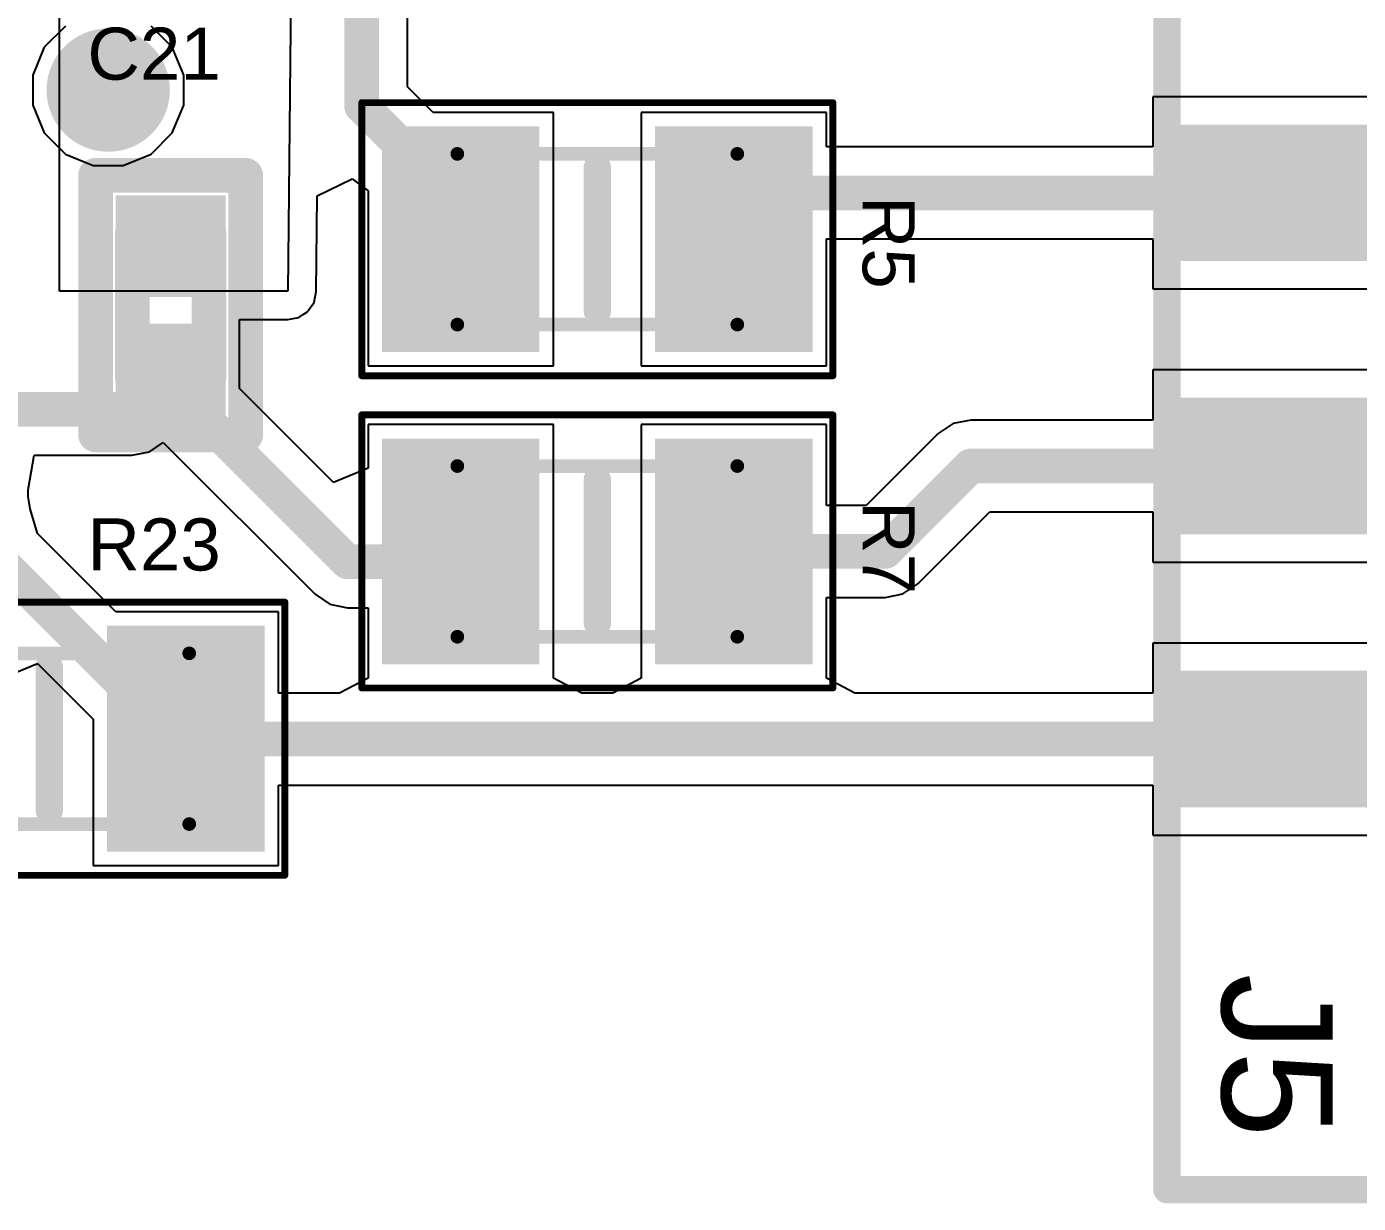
# Model space of a CAD drawing. Header units: inches. Extents: x 2.95 to 6.74, y 1.23 to 4.83.
# Drawn here: x 5.9035 to 6.2874, y 2.445 to 2.7843 of the extents above; entities that cross this region are included whole.
import ezdxf

# ---------------------------------------------------------------- set-up
doc = ezdxf.new("R2010")
doc.units = ezdxf.units.IN
doc.header["$MEASUREMENT"] = 0
for name, color, linetype in [('Bottom Layer', 5, 'Continuous'), ('Bottom Solder', 6, 'Continuous'), ('Mechanical 10', 56, 'Continuous'), ('Mechanical 12', 56, 'Continuous'), ('Mechanical 15', 56, 'Continuous'), ('PWR', 16, 'Continuous'), ('Top 3D Body', 56, 'Continuous'), ('Top Assembly', 56, 'Continuous'), ('Top Component Center', 56, 'Continuous'), ('Top Courtyard', 56, 'Continuous'), ('Top Layer', 1, 'Continuous'), ('Top Overlay', 2, 'Continuous'), ('Top Paste', 8, 'Continuous'), ('Top Solder', 216, 'Continuous'), ('Via Holes', 16, 'Continuous')]:
    doc.layers.add(name, color=color, linetype=linetype)
doc.styles.add('Arial', font='', dxfattribs={"height": 0.2})
doc.styles.get('Arial').set_extended_font_data('Arial')

# ---------------------------------------------------------------- blocks, each defined once
blk = doc.blocks.new('RESC2012X50N_76')
at = {"layer": 'Top Layer'}
for points in [[(-0.05807, -0.02854), (-0.05807, 0.02854), (-0.02067, 0.02854), (-0.02067, -0.02854)], [(0.02067, -0.02854), (0.02067, 0.02854), (0.05807, 0.02854), (0.05807, -0.02854)]]:
    blk.add_hatch(color=1, dxfattribs=at).paths.add_polyline_path(points)
at = {"layer": 'Top Paste'}
for points in [[(-0.05807, -0.02854), (-0.05807, 0.02854), (-0.02067, 0.02854), (-0.02067, -0.02854)], [(0.02067, -0.02854), (0.02067, 0.02854), (0.05807, 0.02854), (0.05807, -0.02854)]]:
    blk.add_hatch(color=8, dxfattribs=at).paths.add_polyline_path(points)
at = {"layer": 'Top Solder'}
for points in [[(-0.06207, -0.03254), (-0.06207, 0.03254), (-0.01667, 0.03254), (-0.01667, -0.03254)], [(0.01667, -0.03254), (0.01667, 0.03254), (0.06207, 0.03254), (0.06207, -0.03254)]]:
    blk.add_hatch(color=216, dxfattribs=at).paths.add_polyline_path(points)
at = {"layer": 'Mechanical 15'}
for points in [[(-0.06791, 0.03937, 0.00197, 0.00197, 0), (-0.06791, -0.03937, 0.00197, 0.00197, 0)], [(0.06791, 0.03937, 0.00197, 0.00197, 0), (-0.06791, 0.03937, 0.00197, 0.00197, 0)], [(0.06791, 0.03937, 0.00197, 0.00197, 0), (0.06791, -0.03937, 0.00197, 0.00197, 0)], [(0.06791, -0.03937, 0.00197, 0.00197, 0), (-0.06791, -0.03937, 0.00197, 0.00197, 0)]]:
    blk.add_lwpolyline(points, format="xyseb", dxfattribs=at)
for points in [[(-0.06841, 0.03937, 0.000984, 0.000984, 1), (-0.06742, 0.03937, 0.000984, 0.000984, 1)], [(-0.06841, 0.03937, 0.000984, 0.000984, 1), (-0.06742, 0.03937, 0.000984, 0.000984, 1)], [(0.06742, 0.03937, 0.000984, 0.000984, 1), (0.06841, 0.03937, 0.000984, 0.000984, 1)], [(0.06742, 0.03937, 0.000984, 0.000984, 1), (0.06841, 0.03937, 0.000984, 0.000984, 1)], [(-0.06841, -0.03937, 0.000984, 0.000984, 1), (-0.06742, -0.03937, 0.000984, 0.000984, 1)], [(-0.06841, -0.03937, 0.000984, 0.000984, 1), (-0.06742, -0.03937, 0.000984, 0.000984, 1)], [(0.06742, -0.03937, 0.000984, 0.000984, 1), (0.06841, -0.03937, 0.000984, 0.000984, 1)], [(0.06742, -0.03937, 0.000984, 0.000984, 1), (0.06841, -0.03937, 0.000984, 0.000984, 1)]]:
    blk.add_lwpolyline(points, format="xyseb", close=True, dxfattribs=at)
at = {"layer": 'Top 3D Body'}
for points in [[(-0.04035, 0.02461, 0.00394, 0.00394, 0), (-0.04035, -0.02461, 0.00394, 0.00394, 0)], [(0.04035, 0.02461, 0.00394, 0.00394, 0), (-0.04035, 0.02461, 0.00394, 0.00394, 0)], [(0.04035, 0.02461, 0.00394, 0.00394, 0), (0.04035, -0.02461, 0.00394, 0.00394, 0)], [(0.04035, -0.02461, 0.00394, 0.00394, 0), (-0.04035, -0.02461, 0.00394, 0.00394, 0)]]:
    blk.add_lwpolyline(points, format="xyseb", dxfattribs=at)
for points in [[(-0.04134, 0.02461, 0.00197, 0.00197, 1), (-0.03937, 0.02461, 0.00197, 0.00197, 1)], [(-0.04134, 0.02461, 0.00197, 0.00197, 1), (-0.03937, 0.02461, 0.00197, 0.00197, 1)], [(0.03937, 0.02461, 0.00197, 0.00197, 1), (0.04134, 0.02461, 0.00197, 0.00197, 1)], [(0.03937, 0.02461, 0.00197, 0.00197, 1), (0.04134, 0.02461, 0.00197, 0.00197, 1)], [(-0.04134, -0.02461, 0.00197, 0.00197, 1), (-0.03937, -0.02461, 0.00197, 0.00197, 1)], [(-0.04134, -0.02461, 0.00197, 0.00197, 1), (-0.03937, -0.02461, 0.00197, 0.00197, 1)], [(0.03937, -0.02461, 0.00197, 0.00197, 1), (0.04134, -0.02461, 0.00197, 0.00197, 1)], [(0.03937, -0.02461, 0.00197, 0.00197, 1), (0.04134, -0.02461, 0.00197, 0.00197, 1)]]:
    blk.add_lwpolyline(points, format="xyseb", close=True, dxfattribs=at)
at = {"layer": 'Top Overlay'}
blk.add_lwpolyline([(0, 0.02067, 0.00787, 0.00787, 0), (0, -0.02067, 0.00787, 0.00787, 0)], format="xyseb", dxfattribs=at)
for points in [[(-0.00197, 0.02067, 0.00394, 0.00394, 1), (0.00197, 0.02067, 0.00394, 0.00394, 1)], [(-0.00197, -0.02067, 0.00394, 0.00394, 1), (0.00197, -0.02067, 0.00394, 0.00394, 1)]]:
    blk.add_lwpolyline(points, format="xyseb", close=True, dxfattribs=at)
blk = doc.blocks.new('RESC2012X50N_82')
at = {"layer": 'Top Layer'}
for points in [[(-0.05807, -0.02854), (-0.05807, 0.02854), (-0.02067, 0.02854), (-0.02067, -0.02854)], [(0.02067, -0.02854), (0.02067, 0.02854), (0.05807, 0.02854), (0.05807, -0.02854)]]:
    blk.add_hatch(color=1, dxfattribs=at).paths.add_polyline_path(points)
at = {"layer": 'Top Paste'}
for points in [[(-0.05807, -0.02854), (-0.05807, 0.02854), (-0.02067, 0.02854), (-0.02067, -0.02854)], [(0.02067, -0.02854), (0.02067, 0.02854), (0.05807, 0.02854), (0.05807, -0.02854)]]:
    blk.add_hatch(color=8, dxfattribs=at).paths.add_polyline_path(points)
at = {"layer": 'Top Solder'}
for points in [[(-0.06207, -0.03254), (-0.06207, 0.03254), (-0.01667, 0.03254), (-0.01667, -0.03254)], [(0.01667, -0.03254), (0.01667, 0.03254), (0.06207, 0.03254), (0.06207, -0.03254)]]:
    blk.add_hatch(color=216, dxfattribs=at).paths.add_polyline_path(points)
at = {"layer": 'Mechanical 15'}
for points in [[(-0.06791, 0.03937, 0.00197, 0.00197, 0), (-0.06791, -0.03937, 0.00197, 0.00197, 0)], [(0.06791, 0.03937, 0.00197, 0.00197, 0), (-0.06791, 0.03937, 0.00197, 0.00197, 0)], [(0.06791, 0.03937, 0.00197, 0.00197, 0), (0.06791, -0.03937, 0.00197, 0.00197, 0)], [(0.06791, -0.03937, 0.00197, 0.00197, 0), (-0.06791, -0.03937, 0.00197, 0.00197, 0)]]:
    blk.add_lwpolyline(points, format="xyseb", dxfattribs=at)
for points in [[(-0.06841, 0.03937, 0.000984, 0.000984, 1), (-0.06742, 0.03937, 0.000984, 0.000984, 1)], [(-0.06841, 0.03937, 0.000984, 0.000984, 1), (-0.06742, 0.03937, 0.000984, 0.000984, 1)], [(0.06742, 0.03937, 0.000984, 0.000984, 1), (0.06841, 0.03937, 0.000984, 0.000984, 1)], [(0.06742, 0.03937, 0.000984, 0.000984, 1), (0.06841, 0.03937, 0.000984, 0.000984, 1)], [(-0.06841, -0.03937, 0.000984, 0.000984, 1), (-0.06742, -0.03937, 0.000984, 0.000984, 1)], [(-0.06841, -0.03937, 0.000984, 0.000984, 1), (-0.06742, -0.03937, 0.000984, 0.000984, 1)], [(0.06742, -0.03937, 0.000984, 0.000984, 1), (0.06841, -0.03937, 0.000984, 0.000984, 1)], [(0.06742, -0.03937, 0.000984, 0.000984, 1), (0.06841, -0.03937, 0.000984, 0.000984, 1)]]:
    blk.add_lwpolyline(points, format="xyseb", close=True, dxfattribs=at)
at = {"layer": 'Top 3D Body'}
for points in [[(-0.04035, 0.02461, 0.00394, 0.00394, 0), (-0.04035, -0.02461, 0.00394, 0.00394, 0)], [(0.04035, 0.02461, 0.00394, 0.00394, 0), (-0.04035, 0.02461, 0.00394, 0.00394, 0)], [(0.04035, 0.02461, 0.00394, 0.00394, 0), (0.04035, -0.02461, 0.00394, 0.00394, 0)], [(0.04035, -0.02461, 0.00394, 0.00394, 0), (-0.04035, -0.02461, 0.00394, 0.00394, 0)]]:
    blk.add_lwpolyline(points, format="xyseb", dxfattribs=at)
for points in [[(-0.04134, 0.02461, 0.00197, 0.00197, 1), (-0.03937, 0.02461, 0.00197, 0.00197, 1)], [(-0.04134, 0.02461, 0.00197, 0.00197, 1), (-0.03937, 0.02461, 0.00197, 0.00197, 1)], [(0.03937, 0.02461, 0.00197, 0.00197, 1), (0.04134, 0.02461, 0.00197, 0.00197, 1)], [(0.03937, 0.02461, 0.00197, 0.00197, 1), (0.04134, 0.02461, 0.00197, 0.00197, 1)], [(-0.04134, -0.02461, 0.00197, 0.00197, 1), (-0.03937, -0.02461, 0.00197, 0.00197, 1)], [(-0.04134, -0.02461, 0.00197, 0.00197, 1), (-0.03937, -0.02461, 0.00197, 0.00197, 1)], [(0.03937, -0.02461, 0.00197, 0.00197, 1), (0.04134, -0.02461, 0.00197, 0.00197, 1)], [(0.03937, -0.02461, 0.00197, 0.00197, 1), (0.04134, -0.02461, 0.00197, 0.00197, 1)]]:
    blk.add_lwpolyline(points, format="xyseb", close=True, dxfattribs=at)
at = {"layer": 'Top Overlay'}
blk.add_lwpolyline([(0, 0.02067, 0.00787, 0.00787, 0), (0, -0.02067, 0.00787, 0.00787, 0)], format="xyseb", dxfattribs=at)
for points in [[(-0.00197, 0.02067, 0.00394, 0.00394, 1), (0.00197, 0.02067, 0.00394, 0.00394, 1)], [(-0.00197, -0.02067, 0.00394, 0.00394, 1), (0.00197, -0.02067, 0.00394, 0.00394, 1)]]:
    blk.add_lwpolyline(points, format="xyseb", close=True, dxfattribs=at)
blk = doc.blocks.new('RESC2012X50N_84')
at = {"layer": 'Top Layer'}
for points in [[(-0.05807, -0.02854), (-0.05807, 0.02854), (-0.02067, 0.02854), (-0.02067, -0.02854)], [(0.02067, -0.02854), (0.02067, 0.02854), (0.05807, 0.02854), (0.05807, -0.02854)]]:
    blk.add_hatch(color=1, dxfattribs=at).paths.add_polyline_path(points)
at = {"layer": 'Top Paste'}
for points in [[(-0.05807, -0.02854), (-0.05807, 0.02854), (-0.02067, 0.02854), (-0.02067, -0.02854)], [(0.02067, -0.02854), (0.02067, 0.02854), (0.05807, 0.02854), (0.05807, -0.02854)]]:
    blk.add_hatch(color=8, dxfattribs=at).paths.add_polyline_path(points)
at = {"layer": 'Top Solder'}
for points in [[(-0.06207, -0.03254), (-0.06207, 0.03254), (-0.01667, 0.03254), (-0.01667, -0.03254)], [(0.01667, -0.03254), (0.01667, 0.03254), (0.06207, 0.03254), (0.06207, -0.03254)]]:
    blk.add_hatch(color=216, dxfattribs=at).paths.add_polyline_path(points)
at = {"layer": 'Mechanical 15'}
for points in [[(-0.06791, 0.03937, 0.00197, 0.00197, 0), (-0.06791, -0.03937, 0.00197, 0.00197, 0)], [(0.06791, 0.03937, 0.00197, 0.00197, 0), (-0.06791, 0.03937, 0.00197, 0.00197, 0)], [(0.06791, 0.03937, 0.00197, 0.00197, 0), (0.06791, -0.03937, 0.00197, 0.00197, 0)], [(0.06791, -0.03937, 0.00197, 0.00197, 0), (-0.06791, -0.03937, 0.00197, 0.00197, 0)]]:
    blk.add_lwpolyline(points, format="xyseb", dxfattribs=at)
for points in [[(-0.06841, 0.03937, 0.000984, 0.000984, 1), (-0.06742, 0.03937, 0.000984, 0.000984, 1)], [(-0.06841, 0.03937, 0.000984, 0.000984, 1), (-0.06742, 0.03937, 0.000984, 0.000984, 1)], [(0.06742, 0.03937, 0.000984, 0.000984, 1), (0.06841, 0.03937, 0.000984, 0.000984, 1)], [(0.06742, 0.03937, 0.000984, 0.000984, 1), (0.06841, 0.03937, 0.000984, 0.000984, 1)], [(-0.06841, -0.03937, 0.000984, 0.000984, 1), (-0.06742, -0.03937, 0.000984, 0.000984, 1)], [(-0.06841, -0.03937, 0.000984, 0.000984, 1), (-0.06742, -0.03937, 0.000984, 0.000984, 1)], [(0.06742, -0.03937, 0.000984, 0.000984, 1), (0.06841, -0.03937, 0.000984, 0.000984, 1)], [(0.06742, -0.03937, 0.000984, 0.000984, 1), (0.06841, -0.03937, 0.000984, 0.000984, 1)]]:
    blk.add_lwpolyline(points, format="xyseb", close=True, dxfattribs=at)
at = {"layer": 'Top 3D Body'}
for points in [[(-0.04035, 0.02461, 0.00394, 0.00394, 0), (-0.04035, -0.02461, 0.00394, 0.00394, 0)], [(0.04035, 0.02461, 0.00394, 0.00394, 0), (-0.04035, 0.02461, 0.00394, 0.00394, 0)], [(0.04035, 0.02461, 0.00394, 0.00394, 0), (0.04035, -0.02461, 0.00394, 0.00394, 0)], [(0.04035, -0.02461, 0.00394, 0.00394, 0), (-0.04035, -0.02461, 0.00394, 0.00394, 0)]]:
    blk.add_lwpolyline(points, format="xyseb", dxfattribs=at)
for points in [[(-0.04134, 0.02461, 0.00197, 0.00197, 1), (-0.03937, 0.02461, 0.00197, 0.00197, 1)], [(-0.04134, 0.02461, 0.00197, 0.00197, 1), (-0.03937, 0.02461, 0.00197, 0.00197, 1)], [(0.03937, 0.02461, 0.00197, 0.00197, 1), (0.04134, 0.02461, 0.00197, 0.00197, 1)], [(0.03937, 0.02461, 0.00197, 0.00197, 1), (0.04134, 0.02461, 0.00197, 0.00197, 1)], [(-0.04134, -0.02461, 0.00197, 0.00197, 1), (-0.03937, -0.02461, 0.00197, 0.00197, 1)], [(-0.04134, -0.02461, 0.00197, 0.00197, 1), (-0.03937, -0.02461, 0.00197, 0.00197, 1)], [(0.03937, -0.02461, 0.00197, 0.00197, 1), (0.04134, -0.02461, 0.00197, 0.00197, 1)], [(0.03937, -0.02461, 0.00197, 0.00197, 1), (0.04134, -0.02461, 0.00197, 0.00197, 1)]]:
    blk.add_lwpolyline(points, format="xyseb", close=True, dxfattribs=at)
at = {"layer": 'Top Overlay'}
blk.add_lwpolyline([(0, 0.02067, 0.00787, 0.00787, 0), (0, -0.02067, 0.00787, 0.00787, 0)], format="xyseb", dxfattribs=at)
for points in [[(-0.00197, 0.02067, 0.00394, 0.00394, 1), (0.00197, 0.02067, 0.00394, 0.00394, 1)], [(-0.00197, -0.02067, 0.00394, 0.00394, 1), (0.00197, -0.02067, 0.00394, 0.00394, 1)]]:
    blk.add_lwpolyline(points, format="xyseb", close=True, dxfattribs=at)
blk = doc.blocks.new('FP_B4B_PH_SM4_GW_TB_LF_S_MFG_105')
at = {"layer": 'Top Layer'}
for points in [[(-0.24409, 0.05906), (-0.1811, 0.05906), (-0.1811, -0.05906), (-0.24409, -0.05906)], [(0.1811, 0.05906), (0.24409, 0.05906), (0.24409, -0.05906), (0.1811, -0.05906)], [(-0.1378, 0.01969), (-0.09843, 0.01969), (-0.09843, -0.19685), (-0.1378, -0.19685)], [(-0.05906, 0.01969), (-0.01969, 0.01969), (-0.01969, -0.19685), (-0.05906, -0.19685)], [(0.01969, 0.01969), (0.05906, 0.01969), (0.05906, -0.19685), (0.01969, -0.19685)], [(0.09843, 0.01969), (0.1378, 0.01969), (0.1378, -0.19685), (0.09843, -0.19685)]]:
    blk.add_hatch(color=1, dxfattribs=at).paths.add_polyline_path(points)
at = {"layer": 'Top Paste'}
for points in [[(-0.24409, 0.05906), (-0.1811, 0.05906), (-0.1811, -0.05906), (-0.24409, -0.05906)], [(0.1811, 0.05906), (0.24409, 0.05906), (0.24409, -0.05906), (0.1811, -0.05906)], [(-0.1378, 0.01969), (-0.09843, 0.01969), (-0.09843, -0.19685), (-0.1378, -0.19685)], [(-0.05906, 0.01969), (-0.01969, 0.01969), (-0.01969, -0.19685), (-0.05906, -0.19685)], [(0.01969, 0.01969), (0.05906, 0.01969), (0.05906, -0.19685), (0.01969, -0.19685)], [(0.09843, 0.01969), (0.1378, 0.01969), (0.1378, -0.19685), (0.09843, -0.19685)]]:
    blk.add_hatch(color=8, dxfattribs=at).paths.add_polyline_path(points)
at = {"layer": 'Top Solder'}
for points in [[(-0.24409, 0.05906), (-0.1811, 0.05906), (-0.1811, -0.05906), (-0.24409, -0.05906)], [(0.1811, 0.05906), (0.24409, 0.05906), (0.24409, -0.05906), (0.1811, -0.05906)], [(-0.1378, 0.01969), (-0.09843, 0.01969), (-0.09843, -0.19685), (-0.1378, -0.19685)], [(-0.05906, 0.01969), (-0.01969, 0.01969), (-0.01969, -0.19685), (-0.05906, -0.19685)], [(0.01969, 0.01969), (0.05906, 0.01969), (0.05906, -0.19685), (0.01969, -0.19685)], [(0.09843, 0.01969), (0.1378, 0.01969), (0.1378, -0.19685), (0.09843, -0.19685)]]:
    blk.add_hatch(color=216, dxfattribs=at).paths.add_polyline_path(points)
at = {"layer": 'Top 3D Body'}
for points in [[(0.23524, 0.09843, 0.00787, 0.00787, 0), (-0.23524, 0.09843, 0.00787, 0.00787, 0)], [(-0.23524, -0.09843, 0.00787, 0.00787, 0), (-0.23524, 0.09843, 0.00787, 0.00787, 0)], [(0.23524, -0.09843, 0.00787, 0.00787, 0), (0.23524, 0.09843, 0.00787, 0.00787, 0)], [(0.23524, -0.09843, 0.00787, 0.00787, 0), (-0.23524, -0.09843, 0.00787, 0.00787, 0)]]:
    blk.add_lwpolyline(points, format="xyseb", dxfattribs=at)
for points in [[(-0.2372, 0.09843, 0.00394, 0.00394, 1), (-0.23327, 0.09843, 0.00394, 0.00394, 1)], [(-0.2372, 0.09843, 0.00394, 0.00394, 1), (-0.23327, 0.09843, 0.00394, 0.00394, 1)], [(0.23327, 0.09843, 0.00394, 0.00394, 1), (0.2372, 0.09843, 0.00394, 0.00394, 1)], [(0.23327, 0.09843, 0.00394, 0.00394, 1), (0.2372, 0.09843, 0.00394, 0.00394, 1)], [(-0.2372, -0.09843, 0.00394, 0.00394, 1), (-0.23327, -0.09843, 0.00394, 0.00394, 1)], [(-0.2372, -0.09843, 0.00394, 0.00394, 1), (-0.23327, -0.09843, 0.00394, 0.00394, 1)], [(0.23327, -0.09843, 0.00394, 0.00394, 1), (0.2372, -0.09843, 0.00394, 0.00394, 1)], [(0.23327, -0.09843, 0.00394, 0.00394, 1), (0.2372, -0.09843, 0.00394, 0.00394, 1)]]:
    blk.add_lwpolyline(points, format="xyseb", close=True, dxfattribs=at)
at = {"layer": 'Top Assembly'}
for points in [[(0.24803, 0.10236, 0.00787, 0.00787, 0), (-0.24803, 0.10236, 0.00787, 0.00787, 0)], [(-0.24803, -0.20079, 0.00787, 0.00787, 0), (-0.24803, 0.10236, 0.00787, 0.00787, 0)], [(0.24803, -0.20079, 0.00787, 0.00787, 0), (0.24803, 0.10236, 0.00787, 0.00787, 0)], [(0.24803, -0.20079, 0.00787, 0.00787, 0), (-0.24803, -0.20079, 0.00787, 0.00787, 0)]]:
    blk.add_lwpolyline(points, format="xyseb", dxfattribs=at)
for points in [[(-0.25, 0.10236, 0.00394, 0.00394, 1), (-0.24606, 0.10236, 0.00394, 0.00394, 1)], [(-0.25, 0.10236, 0.00394, 0.00394, 1), (-0.24606, 0.10236, 0.00394, 0.00394, 1)], [(0.24606, 0.10236, 0.00394, 0.00394, 1), (0.25, 0.10236, 0.00394, 0.00394, 1)], [(0.24606, 0.10236, 0.00394, 0.00394, 1), (0.25, 0.10236, 0.00394, 0.00394, 1)], [(-0.25, -0.20079, 0.00394, 0.00394, 1), (-0.24606, -0.20079, 0.00394, 0.00394, 1)], [(-0.25, -0.20079, 0.00394, 0.00394, 1), (-0.24606, -0.20079, 0.00394, 0.00394, 1)], [(0.24606, -0.20079, 0.00394, 0.00394, 1), (0.25, -0.20079, 0.00394, 0.00394, 1)], [(0.24606, -0.20079, 0.00394, 0.00394, 1), (0.25, -0.20079, 0.00394, 0.00394, 1)]]:
    blk.add_lwpolyline(points, format="xyseb", close=True, dxfattribs=at)
at = {"layer": 'Top Component Center'}
for points in [[(0, -0.01969, 0.00394, 0.00394, 0), (0, 0.01969, 0.00394, 0.00394, 0)], [(0.01969, 0, 0.00394, 0.00394, 0), (-0.01969, 0, 0.00394, 0.00394, 0)]]:
    blk.add_lwpolyline(points, format="xyseb", dxfattribs=at)
for points in [[(-0.00098, 0.01969, 0.00197, 0.00197, 1), (0.00098, 0.01969, 0.00197, 0.00197, 1)], [(-0.02067, 0, 0.00197, 0.00197, 1), (-0.0187, 0, 0.00197, 0.00197, 1)], [(0.0187, 0, 0.00197, 0.00197, 1), (0.02067, 0, 0.00197, 0.00197, 1)], [(-0.00098, -0.01969, 0.00197, 0.00197, 1), (0.00098, -0.01969, 0.00197, 0.00197, 1)]]:
    blk.add_lwpolyline(points, format="xyseb", close=True, dxfattribs=at)
at = {"layer": 'Top Courtyard'}
for points in [[(0.24803, 0.10236, 0.00787, 0.00787, 0), (-0.24803, 0.10236, 0.00787, 0.00787, 0)], [(-0.24803, -0.20079, 0.00787, 0.00787, 0), (-0.24803, 0.10236, 0.00787, 0.00787, 0)], [(0.24803, -0.20079, 0.00787, 0.00787, 0), (0.24803, 0.10236, 0.00787, 0.00787, 0)], [(0.24803, -0.20079, 0.00787, 0.00787, 0), (-0.24803, -0.20079, 0.00787, 0.00787, 0)]]:
    blk.add_lwpolyline(points, format="xyseb", dxfattribs=at)
for points in [[(-0.25, 0.10236, 0.00394, 0.00394, 1), (-0.24606, 0.10236, 0.00394, 0.00394, 1)], [(-0.25, 0.10236, 0.00394, 0.00394, 1), (-0.24606, 0.10236, 0.00394, 0.00394, 1)], [(0.24606, 0.10236, 0.00394, 0.00394, 1), (0.25, 0.10236, 0.00394, 0.00394, 1)], [(0.24606, 0.10236, 0.00394, 0.00394, 1), (0.25, 0.10236, 0.00394, 0.00394, 1)], [(-0.25, -0.20079, 0.00394, 0.00394, 1), (-0.24606, -0.20079, 0.00394, 0.00394, 1)], [(-0.25, -0.20079, 0.00394, 0.00394, 1), (-0.24606, -0.20079, 0.00394, 0.00394, 1)], [(0.24606, -0.20079, 0.00394, 0.00394, 1), (0.25, -0.20079, 0.00394, 0.00394, 1)], [(0.24606, -0.20079, 0.00394, 0.00394, 1), (0.25, -0.20079, 0.00394, 0.00394, 1)]]:
    blk.add_lwpolyline(points, format="xyseb", close=True, dxfattribs=at)
at = {"layer": 'Top Overlay'}
for points in [[(0.23524, 0.09843, 0.00787, 0.00787, 0), (-0.23524, 0.09843, 0.00787, 0.00787, 0)], [(-0.23524, 0.07382, 0.00787, 0.00787, 0), (-0.23524, 0.09843, 0.00787, 0.00787, 0)], [(0.23524, 0.07382, 0.00787, 0.00787, 0), (0.23524, 0.09843, 0.00787, 0.00787, 0)], [(-0.23524, -0.09843, 0.00787, 0.00787, 0), (-0.23524, -0.07382, 0.00787, 0.00787, 0)], [(0.23524, -0.09843, 0.00787, 0.00787, 0), (0.23524, -0.07382, 0.00787, 0.00787, 0)], [(-0.15256, -0.09843, 0.00787, 0.00787, 0), (-0.23524, -0.09843, 0.00787, 0.00787, 0)], [(0.23524, -0.09843, 0.00787, 0.00787, 0), (0.15256, -0.09843, 0.00787, 0.00787, 0)]]:
    blk.add_lwpolyline(points, format="xyseb", dxfattribs=at)
for points in [[(-0.2372, 0.09843, 0.00394, 0.00394, 1), (-0.23327, 0.09843, 0.00394, 0.00394, 1)], [(-0.2372, 0.09843, 0.00394, 0.00394, 1), (-0.23327, 0.09843, 0.00394, 0.00394, 1)], [(0.23327, 0.09843, 0.00394, 0.00394, 1), (0.2372, 0.09843, 0.00394, 0.00394, 1)], [(0.23327, 0.09843, 0.00394, 0.00394, 1), (0.2372, 0.09843, 0.00394, 0.00394, 1)], [(-0.2372, 0.07382, 0.00394, 0.00394, 1), (-0.23327, 0.07382, 0.00394, 0.00394, 1)], [(0.23327, 0.07382, 0.00394, 0.00394, 1), (0.2372, 0.07382, 0.00394, 0.00394, 1)], [(-0.2372, -0.07382, 0.00394, 0.00394, 1), (-0.23327, -0.07382, 0.00394, 0.00394, 1)], [(0.23327, -0.07382, 0.00394, 0.00394, 1), (0.2372, -0.07382, 0.00394, 0.00394, 1)], [(-0.2372, -0.09843, 0.00394, 0.00394, 1), (-0.23327, -0.09843, 0.00394, 0.00394, 1)], [(-0.2372, -0.09843, 0.00394, 0.00394, 1), (-0.23327, -0.09843, 0.00394, 0.00394, 1)], [(-0.15453, -0.09843, 0.00394, 0.00394, 1), (-0.15059, -0.09843, 0.00394, 0.00394, 1)], [(0.15059, -0.09843, 0.00394, 0.00394, 1), (0.15453, -0.09843, 0.00394, 0.00394, 1)], [(0.23327, -0.09843, 0.00394, 0.00394, 1), (0.2372, -0.09843, 0.00394, 0.00394, 1)], [(0.23327, -0.09843, 0.00394, 0.00394, 1), (0.2372, -0.09843, 0.00394, 0.00394, 1)], [(-0.11319, -0.21949, 0.00984, 0.00984, 1), (-0.12303, -0.21949, 0.00984, 0.00984, 1)], [(-0.12549, -0.21949, 0.00492, 0.00492, 1), (-0.12057, -0.21949, 0.00492, 0.00492, 1)], [(-0.11565, -0.21949, 0.00492, 0.00492, 1), (-0.11073, -0.21949, 0.00492, 0.00492, 1)]]:
    blk.add_lwpolyline(points, format="xyseb", close=True, dxfattribs=at)
at = {"layer": 'Top Assembly', "style": 'Arial'}
blk.add_text('J5', height=0.03937, dxfattribs=at).set_placement((-0.00007, -0.05619))
blk = doc.blocks.new('CAPC1005X55N_156')
at = {"layer": 'Top Layer'}
for points in [[(-0.03063, 0.01181), (-0.00937, 0.01181), (-0.00937, -0.01181), (-0.03063, -0.01181)], [(0.00638, 0.01181), (0.02764, 0.01181), (0.02764, -0.01181), (0.00638, -0.01181)]]:
    blk.add_hatch(color=1, dxfattribs=at).paths.add_polyline_path(points)
at = {"layer": 'Top Paste'}
for points in [[(-0.03063, 0.01181), (-0.00937, 0.01181), (-0.00937, -0.01181), (-0.03063, -0.01181)], [(0.00638, 0.01181), (0.02764, 0.01181), (0.02764, -0.01181), (0.00638, -0.01181)]]:
    blk.add_hatch(color=8, dxfattribs=at).paths.add_polyline_path(points)
at = {"layer": 'Top Solder'}
for points in [[(-0.03465, 0.01583), (-0.00535, 0.01583), (-0.00535, -0.01583), (-0.03465, -0.01583)], [(0.00236, 0.01583), (0.03165, 0.01583), (0.03165, -0.01583), (0.00236, -0.01583)]]:
    blk.add_hatch(color=216, dxfattribs=at).paths.add_polyline_path(points)
at = {"layer": 'Mechanical 10'}
for points in [[(-0.02087, 0.01102, 0.01, 0.01, 0), (-0.02087, -0.01102, 0.01, 0.01, 0)], [(-0.02087, 0.01102, 0.01, 0.01, 0), (0.02087, 0.01102, 0.01, 0.01, 0)], [(0.02087, 0.01102, 0.01, 0.01, 0), (0.02087, -0.01102, 0.01, 0.01, 0)], [(-0.02087, -0.01102, 0.01, 0.01, 0), (0.02087, -0.01102, 0.01, 0.01, 0)]]:
    blk.add_lwpolyline(points, format="xyseb", dxfattribs=at)
for points in [[(-0.02337, 0.01102, 0.005, 0.005, 1), (-0.01837, 0.01102, 0.005, 0.005, 1)], [(-0.02337, 0.01102, 0.005, 0.005, 1), (-0.01837, 0.01102, 0.005, 0.005, 1)], [(0.01837, 0.01102, 0.005, 0.005, 1), (0.02337, 0.01102, 0.005, 0.005, 1)], [(0.01837, 0.01102, 0.005, 0.005, 1), (0.02337, 0.01102, 0.005, 0.005, 1)], [(-0.02337, -0.01102, 0.005, 0.005, 1), (-0.01837, -0.01102, 0.005, 0.005, 1)], [(-0.02337, -0.01102, 0.005, 0.005, 1), (-0.01837, -0.01102, 0.005, 0.005, 1)], [(0.01837, -0.01102, 0.005, 0.005, 1), (0.02337, -0.01102, 0.005, 0.005, 1)], [(0.01837, -0.01102, 0.005, 0.005, 1), (0.02337, -0.01102, 0.005, 0.005, 1)]]:
    blk.add_lwpolyline(points, format="xyseb", close=True, dxfattribs=at)
at = {"layer": 'Mechanical 12'}
for points in [[(-0.0374, 0.02165, 0.01, 0.01, 0), (-0.0374, -0.02165, 0.01, 0.01, 0)], [(-0.0374, 0.02165, 0.01, 0.01, 0), (0.0374, 0.02165, 0.01, 0.01, 0)], [(0.0374, 0.02165, 0.01, 0.01, 0), (0.0374, -0.02165, 0.01, 0.01, 0)], [(-0.0374, -0.02165, 0.01, 0.01, 0), (0.0374, -0.02165, 0.01, 0.01, 0)]]:
    blk.add_lwpolyline(points, format="xyseb", dxfattribs=at)
for points in [[(-0.0399, 0.02165, 0.005, 0.005, 1), (-0.0349, 0.02165, 0.005, 0.005, 1)], [(-0.0399, 0.02165, 0.005, 0.005, 1), (-0.0349, 0.02165, 0.005, 0.005, 1)], [(0.0349, 0.02165, 0.005, 0.005, 1), (0.0399, 0.02165, 0.005, 0.005, 1)], [(0.0349, 0.02165, 0.005, 0.005, 1), (0.0399, 0.02165, 0.005, 0.005, 1)], [(-0.0399, -0.02165, 0.005, 0.005, 1), (-0.0349, -0.02165, 0.005, 0.005, 1)], [(-0.0399, -0.02165, 0.005, 0.005, 1), (-0.0349, -0.02165, 0.005, 0.005, 1)], [(0.0349, -0.02165, 0.005, 0.005, 1), (0.0399, -0.02165, 0.005, 0.005, 1)], [(0.0349, -0.02165, 0.005, 0.005, 1), (0.0399, -0.02165, 0.005, 0.005, 1)]]:
    blk.add_lwpolyline(points, format="xyseb", close=True, dxfattribs=at)

msp = doc.modelspace()

# ---------------------------------------------------------------- hatches: boundary and pattern name
at = {"layer": 'Bottom Layer'}
h = msp.add_hatch(color=5, dxfattribs=at)
edge = h.paths.add_edge_path()
edge.add_arc((5.927, 2.766), 0.01378, 0, 360)
at = {"layer": 'Bottom Solder'}
h = msp.add_hatch(color=6, dxfattribs=at)
edge = h.paths.add_edge_path()
edge.add_arc((5.927, 2.766), 0.01778, 0, 360)
at = {"layer": 'PWR'}
h = msp.add_hatch(color=16, dxfattribs=at)
edge = h.paths.add_edge_path()
edge.add_arc((5.927, 2.766), 0.01591, 0, 360)
at = {"layer": 'Top Layer'}
h = msp.add_hatch(color=1, dxfattribs=at)
edge = h.paths.add_edge_path()
edge.add_arc((5.927, 2.766), 0.01378, 0, 360)
at = {"layer": 'Top Solder'}
h = msp.add_hatch(color=216, dxfattribs=at)
edge = h.paths.add_edge_path()
edge.add_arc((5.927, 2.766), 0.01778, 0, 360)
at = {"layer": 'Via Holes'}
h = msp.add_hatch(color=7, dxfattribs=at)
edge = h.paths.add_edge_path()
edge.add_arc((5.927, 2.766), 0.00591, 0, 360)

# ---------------------------------------------------------------- linework, layer by layer
at = {"layer": 'Bottom Layer'}
for p, q in [((5.91466, 2.78446), (5.90854, 2.77834)), ((5.94546, 2.77834), (5.93934, 2.78446)), ((5.90854, 2.77834), (5.90522, 2.77033)), ((5.94878, 2.77033), (5.94546, 2.77834)), ((5.90522, 2.77033), (5.90522, 2.76167)), ((5.94878, 2.76167), (5.94878, 2.77033)), ((5.90522, 2.76167), (5.90854, 2.75366)), ((5.94546, 2.75366), (5.94878, 2.76167)), ((5.90854, 2.75366), (5.91466, 2.74754)), ((5.93934, 2.74754), (5.94546, 2.75366)), ((5.91466, 2.74754), (5.92267, 2.74422)), ((5.93133, 2.74422), (5.93934, 2.74754)), ((5.92267, 2.74422), (5.93133, 2.74422))]:
    msp.add_line(p, q, dxfattribs=at)
at = {"layer": 'Top Layer'}
for p, q in [((5.913, 2.708), (5.913, 2.827)), ((5.97992, 2.81871), (5.97882, 2.708)), ((6.01329, 2.76693), (6.01329, 2.78906)), ((6.02067, 2.75954), (6.01329, 2.76693)), ((6.46068, 2.76406), (6.22815, 2.76406)), ((6.22815, 2.76406), (6.22815, 2.74962)), ((6.05533, 2.75954), (6.02067, 2.75954)), ((6.05533, 2.68646), (6.05533, 2.75954)), ((6.13407, 2.75954), (6.08067, 2.75954)), ((6.08067, 2.75954), (6.08067, 2.68646)), ((6.13407, 2.74962), (6.13407, 2.75954)), ((6.22815, 2.74962), (6.13407, 2.74962)), ((5.98725, 2.73554), (5.9973, 2.74045)), ((5.9973, 2.74045), (6.00193, 2.73691)), ((5.98698, 2.70792), (5.98725, 2.73554)), ((6.00193, 2.73691), (6.00193, 2.68646)), ((6.13407, 2.68646), (6.13407, 2.72312)), ((6.13407, 2.72312), (6.22815, 2.72312)), ((6.22815, 2.72312), (6.22815, 2.70869)), ((5.97882, 2.708), (5.913, 2.708)), ((5.98666, 2.7064), (5.98698, 2.70792)), ((6.22815, 2.70869), (6.46068, 2.70869)), ((5.98459, 2.70223), (5.98545, 2.70353)), ((5.98545, 2.70353), (5.98633, 2.7048)), ((5.98633, 2.70484), (5.98636, 2.70488)), ((5.98633, 2.7048), (5.98633, 2.70484)), ((5.98636, 2.70488), (5.98666, 2.7064)), ((5.96481, 2.67993), (5.96481, 2.69984)), ((5.96481, 2.69984), (5.97882, 2.69984)), ((5.97882, 2.69984), (5.98035, 2.70015)), ((5.98035, 2.70015), (5.98187, 2.70043)), ((5.98187, 2.70043), (5.9819, 2.70046)), ((5.9819, 2.70046), (5.98194, 2.70046)), ((5.98194, 2.70046), (5.98324, 2.70133)), ((5.98324, 2.70133), (5.98453, 2.70218)), ((5.98453, 2.70218), (5.98456, 2.70221)), ((5.98456, 2.70221), (5.98459, 2.70223)), ((6.00193, 2.68646), (6.05533, 2.68646)), ((6.08067, 2.68646), (6.13407, 2.68646)), ((6.46068, 2.68531), (6.22815, 2.68531)), ((6.22815, 2.68531), (6.22815, 2.67088)), ((5.99193, 2.65282), (5.96481, 2.67993)), ((6.05533, 2.66954), (6.00193, 2.66954)), ((6.00193, 2.66954), (6.00193, 2.65696)), ((6.05533, 2.60214), (6.05533, 2.66954)), ((6.13407, 2.66954), (6.08067, 2.66954)), ((6.08067, 2.66954), (6.08067, 2.60214)), ((6.13407, 2.64625), (6.13407, 2.66954)), ((6.17056, 2.66988), (6.16626, 2.667)), ((6.17563, 2.67088), (6.17056, 2.66988)), ((6.22815, 2.67088), (6.17563, 2.67088)), ((5.93889, 2.66175), (5.94285, 2.6644)), ((5.94285, 2.6644), (5.98663, 2.62063)), ((6.16626, 2.667), (6.14551, 2.64625)), ((5.90394, 2.65075), (5.90562, 2.66075)), ((5.90562, 2.66075), (5.93382, 2.66075)), ((5.93382, 2.66075), (5.93889, 2.66175)), ((6.00193, 2.65696), (5.99193, 2.65282)), ((5.90394, 2.64878), (5.90394, 2.65075)), ((5.90448, 2.64523), (5.90394, 2.64878)), ((5.90661, 2.63814), (5.90448, 2.64523)), ((6.14551, 2.64625), (6.13407, 2.64625)), ((6.16037, 2.62363), (6.18112, 2.64438)), ((6.18112, 2.64438), (6.22815, 2.64438)), ((6.22815, 2.64438), (6.22815, 2.62994)), ((5.9292, 2.61554), (5.90661, 2.63814)), ((6.22815, 2.62994), (6.46068, 2.62994)), ((6.15607, 2.62075), (6.16037, 2.62363)), ((5.98663, 2.62063), (5.99093, 2.61775)), ((6.13407, 2.60214), (6.13407, 2.61975)), ((6.13407, 2.61975), (6.151, 2.61975)), ((6.151, 2.61975), (6.15607, 2.62075)), ((5.97607, 2.61554), (5.9292, 2.61554)), ((5.97607, 2.59214), (5.97607, 2.61554)), ((5.99093, 2.61775), (5.996, 2.61675)), ((5.996, 2.61675), (6.00193, 2.61675)), ((6.00193, 2.61675), (6.00193, 2.59646)), ((6.46068, 2.60657), (6.22815, 2.60657)), ((6.22815, 2.60657), (6.22815, 2.59214)), ((5.89733, 2.59686), (5.90657, 2.60069)), ((5.90657, 2.60069), (5.92267, 2.58459)), ((6.05533, 2.59646), (6.05533, 2.60214)), ((6.08067, 2.60214), (6.08067, 2.59646)), ((6.13407, 2.59646), (6.13407, 2.60214)), ((6.00193, 2.59646), (5.99372, 2.59214)), ((6.06354, 2.59214), (6.05533, 2.59646)), ((6.08067, 2.59646), (6.07246, 2.59214)), ((6.14228, 2.59214), (6.13407, 2.59646)), ((5.99372, 2.59214), (5.97607, 2.59214)), ((6.07246, 2.59214), (6.06354, 2.59214)), ((6.22815, 2.59214), (6.14228, 2.59214)), ((5.92267, 2.58459), (5.92267, 2.54246)), ((5.97607, 2.54246), (5.97607, 2.56564)), ((5.97607, 2.56564), (6.22815, 2.56564)), ((6.22815, 2.56564), (6.22815, 2.5512)), ((6.22815, 2.5512), (6.46068, 2.5512)), ((5.92267, 2.54246), (5.97607, 2.54246))]:
    msp.add_line(p, q, dxfattribs=at)
for points in [[(6.00003, 2.76144, 0.01, 0.01, 0), (6.00003, 2.82151, 0.01, 0.01, 0)], [(6.00003, 2.76144, 0.01, 0.01, 0), (6.02863, 2.73284, 0.01, 0.01, 0)], [(6.10737, 2.723, 0.01, 0.01, 0), (6.12074, 2.73637, 0.01, 0.01, 0)], [(6.12074, 2.73637, 0.01, 0.01, 0), (6.34442, 2.73637, 0.01, 0.01, 0)], [(6.02863, 2.723, 0.01, 0.01, 0), (6.02863, 2.73284, 0.01, 0.01, 0)], [(5.93382, 2.674, 0.01, 0.01, 0), (5.94382, 2.684, 0.01, 0.01, 0)], [(5.94382, 2.684, 0.01, 0.01, 0), (5.94618, 2.684, 0.01, 0.01, 0)], [(5.94618, 2.684, 0.01, 0.01, 0), (5.95181, 2.67837, 0.01, 0.01, 0)], [(5.95181, 2.67419, 0.01, 0.01, 0), (5.95181, 2.67837, 0.01, 0.01, 0)], [(5.85925, 2.674, 0.01, 0.01, 0), (5.93382, 2.674, 0.01, 0.01, 0)], [(5.95181, 2.67419, 0.01, 0.01, 0), (5.996, 2.63, 0.01, 0.01, 0)], [(6.151, 2.633, 0.01, 0.01, 0), (6.17563, 2.65763, 0.01, 0.01, 0)], [(6.17563, 2.65763, 0.01, 0.01, 0), (6.34442, 2.65763, 0.01, 0.01, 0)], [(6.10737, 2.633, 0.01, 0.01, 0), (6.151, 2.633, 0.01, 0.01, 0)], [(5.896, 2.63, 0.01, 0.01, 0), (5.948, 2.578, 0.01, 0.01, 0)], [(5.996, 2.63, 0.01, 0.01, 0), (6.03, 2.63, 0.01, 0.01, 0)], [(5.94948, 2.57889, 0.01, 0.01, 0), (6.34442, 2.57889, 0.01, 0.01, 0)]]:
    msp.add_lwpolyline(points, format="xyseb", dxfattribs=at)
for points in [[(5.99753, 2.76144, 0.005, 0.005, 1), (6.00253, 2.76144, 0.005, 0.005, 1)], [(5.99753, 2.76144, 0.005, 0.005, 1), (6.00253, 2.76144, 0.005, 0.005, 1)], [(6.11824, 2.73637, 0.005, 0.005, 1), (6.12324, 2.73637, 0.005, 0.005, 1)], [(6.11824, 2.73637, 0.005, 0.005, 1), (6.12324, 2.73637, 0.005, 0.005, 1)], [(6.02613, 2.73284, 0.005, 0.005, 1), (6.03113, 2.73284, 0.005, 0.005, 1)], [(6.02613, 2.73284, 0.005, 0.005, 1), (6.03113, 2.73284, 0.005, 0.005, 1)], [(6.02613, 2.723, 0.005, 0.005, 1), (6.03113, 2.723, 0.005, 0.005, 1)], [(6.10487, 2.723, 0.005, 0.005, 1), (6.10987, 2.723, 0.005, 0.005, 1)], [(5.94132, 2.684, 0.005, 0.005, 1), (5.94632, 2.684, 0.005, 0.005, 1)], [(5.94132, 2.684, 0.005, 0.005, 1), (5.94632, 2.684, 0.005, 0.005, 1)], [(5.94368, 2.684, 0.005, 0.005, 1), (5.94868, 2.684, 0.005, 0.005, 1)], [(5.94368, 2.684, 0.005, 0.005, 1), (5.94868, 2.684, 0.005, 0.005, 1)], [(5.94931, 2.67837, 0.005, 0.005, 1), (5.95431, 2.67837, 0.005, 0.005, 1)], [(5.94931, 2.67837, 0.005, 0.005, 1), (5.95431, 2.67837, 0.005, 0.005, 1)], [(5.93132, 2.674, 0.005, 0.005, 1), (5.93632, 2.674, 0.005, 0.005, 1)], [(5.93132, 2.674, 0.005, 0.005, 1), (5.93632, 2.674, 0.005, 0.005, 1)], [(5.94931, 2.67419, 0.005, 0.005, 1), (5.95431, 2.67419, 0.005, 0.005, 1)], [(5.94931, 2.67419, 0.005, 0.005, 1), (5.95431, 2.67419, 0.005, 0.005, 1)], [(6.17313, 2.65763, 0.005, 0.005, 1), (6.17813, 2.65763, 0.005, 0.005, 1)], [(6.17313, 2.65763, 0.005, 0.005, 1), (6.17813, 2.65763, 0.005, 0.005, 1)], [(6.10487, 2.633, 0.005, 0.005, 1), (6.10987, 2.633, 0.005, 0.005, 1)], [(6.1485, 2.633, 0.005, 0.005, 1), (6.1535, 2.633, 0.005, 0.005, 1)], [(6.1485, 2.633, 0.005, 0.005, 1), (6.1535, 2.633, 0.005, 0.005, 1)], [(5.9935, 2.63, 0.005, 0.005, 1), (5.9985, 2.63, 0.005, 0.005, 1)], [(5.9935, 2.63, 0.005, 0.005, 1), (5.9985, 2.63, 0.005, 0.005, 1)], [(6.0275, 2.63, 0.005, 0.005, 1), (6.0325, 2.63, 0.005, 0.005, 1)], [(5.94698, 2.57889, 0.005, 0.005, 1), (5.95198, 2.57889, 0.005, 0.005, 1)], [(5.9455, 2.578, 0.005, 0.005, 1), (5.9505, 2.578, 0.005, 0.005, 1)]]:
    msp.add_lwpolyline(points, format="xyseb", close=True, dxfattribs=at)

# ---------------------------------------------------------------- block references
for name, p, rotation in [('FP_B4B_PH_SM4_GW_TB_LF_S_MFG_105', (6.433, 2.697), 270), ('RESC2012X50N_84', (6.068, 2.723), 180), ('CAPC1005X55N_156', (5.945, 2.704), 90), ('RESC2012X50N_82', (6.068, 2.633), 180), ('RESC2012X50N_76', (5.91, 2.579), 180)]:
    msp.add_blockref(name, p, dxfattribs=dict(rotation=rotation))

# ---------------------------------------------------------------- texts
at = {"layer": 'Top Overlay', "style": 'Arial'}
for s, p in [('C21', (5.921, 2.769)), ('R23', (5.92101, 2.6275))]:
    msp.add_text(s, height=0.015, dxfattribs=at).set_placement(p)
for s, height, p in [('R5', 0.015, (6.1445, 2.7355)), ('R7', 0.015, (6.1445, 2.6475)), ('J5', 0.032, (6.24801, 2.51126))]:
    msp.add_text(s, height=height, rotation=270, dxfattribs=at).set_placement(p)

doc.saveas('drawing.dxf')
